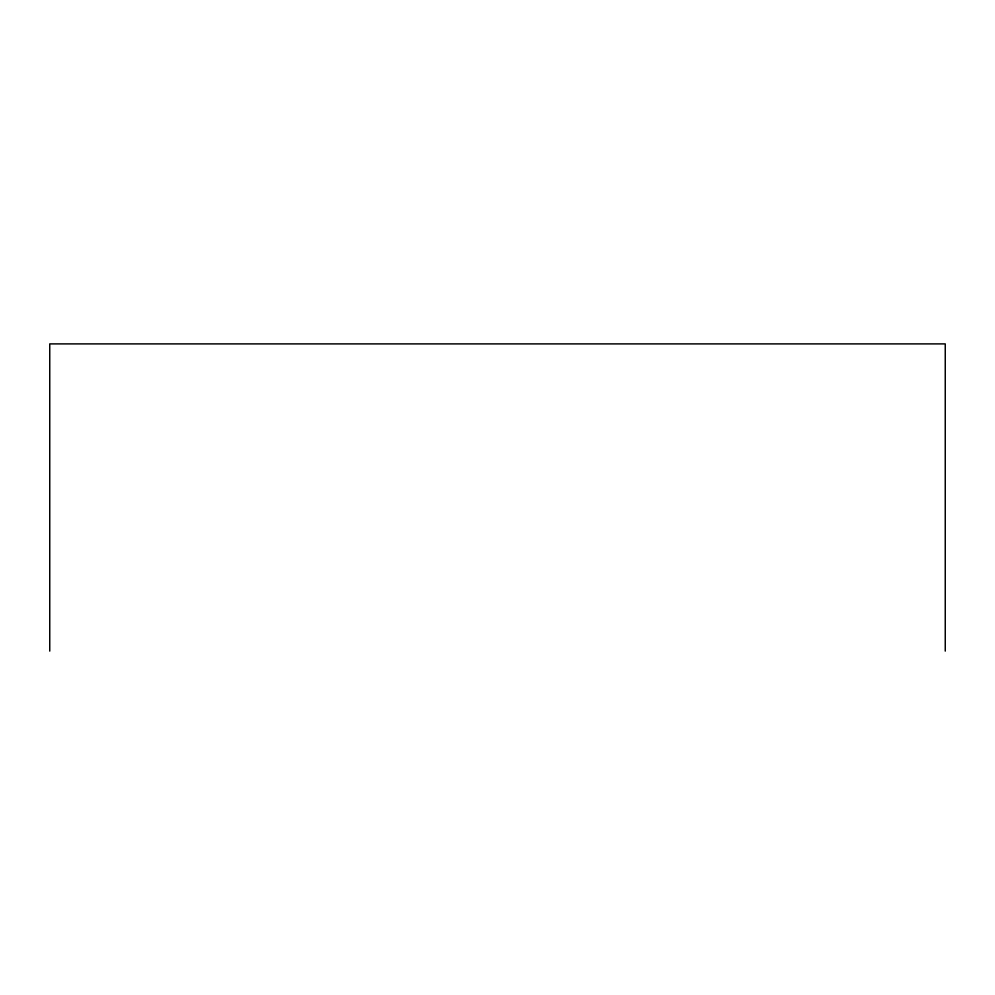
<?xml version="1.0" encoding="UTF-8"?>
<svg xmlns="http://www.w3.org/2000/svg" width="995" height="995" viewBox="0 0 995 995"><rect width="100%" height="100%" fill="white"/><g stroke="black" fill="none" stroke-linecap="round" stroke-linejoin="round"><path stroke-width="1.49" d="M945.25 651.103L945.25 343.897L49.75 343.897L49.75 651.103"/></g></svg>
